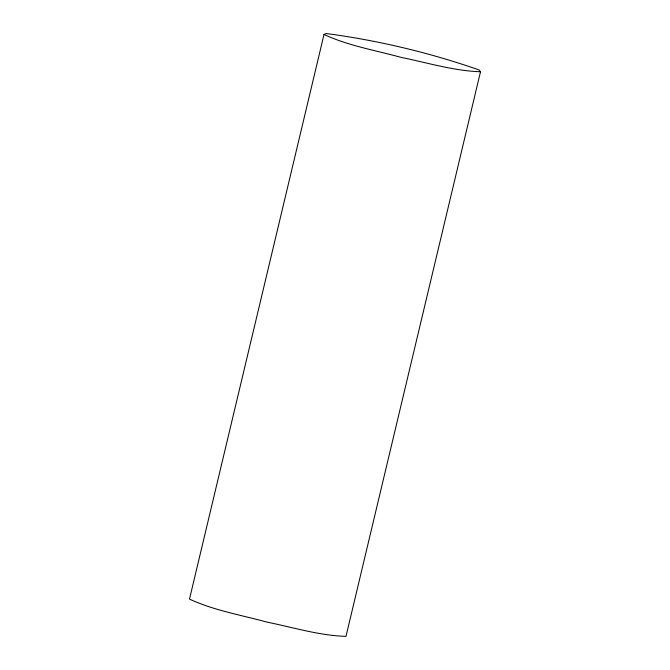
<?xml version="1.0" encoding="UTF-8"?>
<svg xmlns="http://www.w3.org/2000/svg" width="670" height="670" viewBox="0 0 670 670"><rect width="100%" height="100%" fill="white"/><g stroke="black" fill="none" stroke-linecap="round" stroke-linejoin="round"><path stroke-width="1" d="M324.012 34.471L189.493 599.106C213.898 610.437 240.932 614.968 266.769 622.062C292.991 627.363 319.138 635.512 345.988 636.383L480.507 71.749L479.067 69.94C429.612 52.679 378.006 40.376 326.072 33.5L324.012 34.471C348.417 45.794 375.451 50.334 401.288 57.427C427.51 62.729 453.649 70.878 480.507 71.749"/></g></svg>
